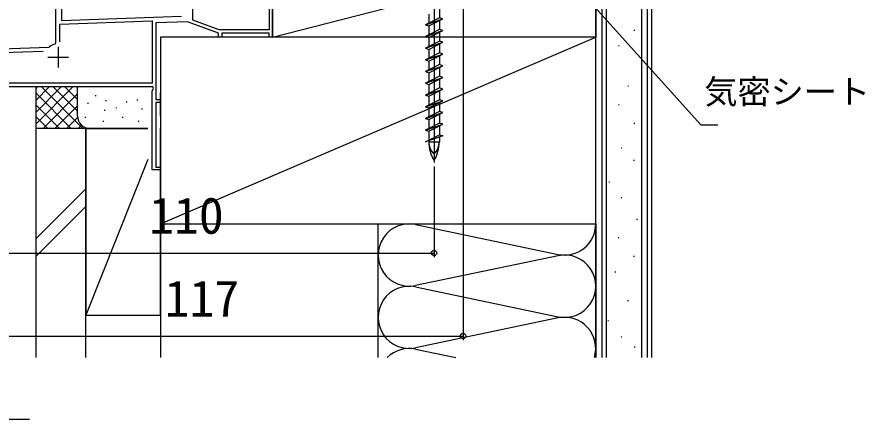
# Model space of a CAD drawing. Units: millimetres, scale not verified. Extents: x -525 to 525, y -783 to 778.
# Drawn here: x -101.6 to 103, y -98.8 to -1.9 of the extents above; entities that cross this region are included whole.
import ezdxf
from ezdxf.enums import TextEntityAlignment as Align

# ---------------------------------------------------------------- set-up
doc = ezdxf.new("R2010")
doc.units = ezdxf.units.MM
doc.header["$LTSCALE"] = 4
for name, color, linetype in [('0-2_YKK_11', 7, 'Continuous'), ('0-5_YKK_13', 4, 'Continuous'), ('0-6_YKK_D', 6, 'Continuous'), ('0-8_YSS_K', 3, 'Continuous')]:
    doc.layers.add(name, color=color, linetype=linetype)
doc.styles.add('ＭＳ ゴシック', font='')
doc.styles.get('ＭＳ ゴシック').set_extended_font_data('MS Gothic')

msp = doc.modelspace()

# ---------------------------------------------------------------- linework, layer by layer
at = {"layer": '0-2_YKK_11'}
for p, q in [((-91.703, -9.1), (-91.703, -14.1)), ((-94.203, -11.6), (-89.203, -11.6))]:
    msp.add_line(p, q, dxfattribs=at)
for points in [[(-40.003, 32.4), (-40.003, -6.8), (-40.803, -6.8), (-40.803, -5.8), (-52.203, -5.8), (-52.203, -6.8), (-53.003, -6.8), (-53.003, -5.8), (-60.444, -3.092), (-68.103, -3.359), (-68.103, -21.8), (-67.003, -21.8), (-67.003, -22.5), (-68.103, -22.5), (-68.103, -38.1), (-67.003, -38.1), (-67.003, -38.8), (-69.003, -38.8), (-69.003, -19.7), (-68.68, -19.14), (-68.876, -18.8)], [(-45.071, 14.823), (-40.803, 14.972), (-40.803, -5), (-52.862, -5), (-59.203, -2.692), (-59.203, 4.938), (-58.779, 5.432)], [(-92.434, -8.485), (-92.203, -8.193), (-92.203, 0.542), (-92.083, 0.725), (-92.083, 1.275), (-92.203, 1.458), (-92.203, 6.5)], [(-88.803, 6.5), (-88.803, 6), (-90.903, 3.9), (-90.903, -2.755), (-61.933, -1.743)], [(-68.876, -18.8), (-110.203, -18.8), (-110.203, -23.1), (-108.003, -23.1), (-108.003, -23.8), (-111.003, -23.8), (-111.003, -4)], [(-91.303, -7.9), (-91.303, -3.669), (-69.003, -2.89), (-69.003, -17.9), (-110.103, -17.9), (-110.103, -10.669), (-95.297, -10.152)], [(-109.953, -4.606), (-110.103, -4.866), (-110.103, -9.769), (-93.924, -9.204), (-93.743, -9.135)]]:
    msp.add_lwpolyline(points, dxfattribs=at)
msp.add_arc((-91.703, -11.6), 3.2, 103.21298, 129.61476, dxfattribs=at)
at = {"layer": '0-5_YKK_13'}
for p, q in [((-1.003, 40.156), (-1.003, -36.984)), ((0.272, 0.006), (0.272, -2.125)), ((-2.278, -1.269), (-2.278, -3.4)), ((-3.103, -3.812), (-2.278, -4.089)), ((-2.278, -4.089), (1.097, -2.402)), ((-2.278, -4.089), (-2.278, -6.22)), ((1.097, -2.402), (0.272, -2.125)), ((0.272, -2.814), (0.272, -4.945)), ((-2.278, -6.909), (1.097, -5.222)), ((1.097, -5.222), (0.272, -4.945)), ((0.272, -5.634), (0.272, -7.765)), ((-3.103, -6.632), (-2.278, -6.909)), ((-2.278, -6.909), (-2.278, -9.04)), ((-2.278, -9.729), (1.097, -8.042)), ((1.097, -8.042), (0.272, -7.765)), ((-3.103, -9.452), (-2.278, -9.729)), ((-2.278, -9.729), (-2.278, -11.86)), ((0.272, -8.454), (0.272, -10.585)), ((-3.103, -12.272), (-2.278, -12.549)), ((-2.278, -12.549), (1.097, -10.862)), ((1.097, -10.862), (0.272, -10.585)), ((0.272, -11.274), (0.272, -13.405)), ((-2.278, -12.549), (-2.278, -14.68)), ((-2.278, -15.369), (1.097, -13.682)), ((1.097, -13.682), (0.272, -13.405)), ((0.272, -14.094), (0.272, -16.225)), ((-3.103, -15.092), (-2.278, -15.369)), ((-2.278, -15.369), (-2.278, -17.5)), ((1.097, -16.502), (0.272, -16.225)), ((-3.103, -17.912), (-2.278, -18.189)), ((-2.278, -18.189), (1.097, -16.502)), ((-2.278, -18.189), (-2.278, -20.32)), ((0.272, -16.914), (0.272, -19.045)), ((-2.278, -21.009), (1.097, -19.322)), ((1.097, -19.322), (0.272, -19.045)), ((0.272, -19.734), (0.272, -21.865)), ((-3.103, -20.732), (-2.278, -21.009)), ((-2.278, -21.009), (-2.278, -23.14)), ((-2.278, -23.829), (1.097, -22.142)), ((1.097, -22.142), (0.272, -21.865)), ((-3.103, -23.552), (-2.278, -23.829)), ((-2.278, -23.829), (-2.278, -25.96)), ((0.272, -22.554), (0.272, -24.685)), ((-3.103, -26.372), (-2.278, -26.649)), ((-2.278, -26.649), (1.097, -24.962)), ((0.272, -25.374), (0.272, -27.505)), ((0.272, -27.505), (-3.103, -29.192)), ((-2.278, -26.649), (-2.278, -28.78)), ((-2.278, -29.469), (1.097, -27.782)), ((0.272, -28.194), (0.272, -30.325)), ((-3.103, -29.192), (-2.278, -29.469)), ((-3.103, -32.012), (0.272, -30.325)), ((1.097, -30.602), (-3.103, -32.012)), ((-2.278, -29.469), (-2.278, -31.6)), ((0.272, -30.325), (1.097, -30.602)), ((-2.278, -31.735), (-2.278, -32.012)), ((-2.278, -32.012), (0.272, -32.012)), ((0.272, -30.879), (0.272, -32.012))]:
    msp.add_line(p, q, dxfattribs=at)
for points in [[(0.272, -2.125), (-3.103, -3.812), (1.097, -2.402)], [(0.272, -4.945), (-3.103, -6.632), (1.097, -5.222)], [(0.272, -7.765), (-3.103, -9.452), (1.097, -8.042)], [(0.272, -10.585), (-3.103, -12.272), (1.097, -10.862)], [(0.272, -13.405), (-3.103, -15.092), (1.097, -13.682)], [(0.272, -16.225), (-3.103, -17.912), (1.097, -16.502)], [(0.272, -19.045), (-3.103, -20.732), (1.097, -19.322)], [(0.272, -21.865), (-3.103, -23.552), (1.097, -22.142)], [(-3.103, -29.192), (1.097, -27.782), (0.272, -27.505)]]:
    msp.add_lwpolyline(points, dxfattribs=at)
msp.add_lwpolyline([(0.272, -24.685), (-3.103, -26.372), (1.097, -24.962)], close=True, dxfattribs=at)
for centre, radius, start, end in [((6.301, -32.012), 8.579, 180, 211.63839), ((1.889, -32.012), 4.167, 180, 226.05098), ((-8.307, -32.012), 8.579, 328.36161, 360), ((-3.895, -32.012), 4.167, 313.94902, 360)]:
    msp.add_arc(centre, radius, start, end, dxfattribs=at)
at = {"layer": '0-6_YKK_D'}
for p, q in [((5.997, 33.5), (5.997, -79.8)), ((-1.003, -37.984), (-1.003, -59.8)), ((-111.003, -58.8), (-1.003, -58.8)), ((-111.003, -78.8), (5.997, -78.8))]:
    msp.add_line(p, q, dxfattribs=at)
for points in [[(6.997, 34.654), (8.703, 32.759), (63.367, -27.952), (67.417, -27.952)], [(-114.503, -78.8), (-109.094, -98.8), (-98.616, -98.8)]]:
    msp.add_lwpolyline(points, dxfattribs=at)
for centre in [(-1.003, -58.8), (5.997, -78.8)]:
    msp.add_circle(centre, 0.637, dxfattribs=at)
at = {"layer": '0-8_YSS_K'}
for p, q in [((-40.003, -6.8), (-40.003, 13.2)), ((-40.003, -6.8), (37.997, 13.2)), ((37.997, -83.978), (37.997, 13.2)), ((39.497, 13.2), (39.497, -83.978)), ((40.497, 13.2), (40.497, -83.978)), ((48.997, 13.2), (48.997, -83.978)), ((50.497, -83.978), (50.497, 13.2)), ((51.497, -83.978), (51.497, 13.2)), ((40.482, -2.13), (40.682, -2.13)), ((47.196, -5.114), (47.396, -5.114)), ((-67.003, -51.8), (37.997, -6.8)), ((-67.003, -6.8), (-67.003, -83.978)), ((37.997, -6.8), (-40.003, -6.8)), ((43.466, -8.844), (43.666, -8.844)), ((40.482, -14.066), (40.682, -14.066)), ((-97.003, -19.173), (-96.617, -18.787)), ((-97.003, -28.8), (-97.003, -18.8)), ((-97.003, -27.658), (-88.145, -18.8)), ((-97.003, -24.829), (-90.973, -18.8)), ((-97.003, -22.001), (-93.802, -18.8)), ((-97.003, -20.315), (-88.518, -28.8)), ((-95.689, -18.8), (-85.689, -28.8)), ((-92.861, -18.8), (-87.003, -24.658)), ((-90.032, -18.8), (-87.003, -21.829)), ((-87.204, -18.8), (-87.003, -19.001)), ((-87.003, -25.8), (-87.003, -18.8)), ((-67.003, -25.8), (-67.003, -20.153)), ((45.704, -18.542), (45.904, -18.542)), ((-95.317, -28.8), (-87.003, -20.486)), ((-82.677, -20.801), (-82.677, -21.001)), ((-80.168, -21.989), (-80.168, -22.189)), ((-75.161, -22.323), (-75.161, -22.523)), ((-72.654, -21.82), (-72.654, -22.02)), ((-97.003, -23.143), (-91.346, -28.8)), ((-92.488, -28.8), (-87.003, -23.315)), ((-84.508, -22.657), (-84.508, -22.857)), ((-80.502, -24.326), (-80.502, -24.526)), ((-77.709, -23.723), (-77.709, -23.923)), ((-71.489, -23.992), (-71.489, -24.192)), ((43.466, -23.018), (43.666, -23.018)), ((-97.003, -25.972), (-94.174, -28.8)), ((-89.66, -28.8), (-86.985, -26.125)), ((-85.175, -25.995), (-85.175, -26.195)), ((-76.162, -25.995), (-76.162, -26.195)), ((-86.831, -28.8), (-86.037, -28.005)), ((-80.836, -26.996), (-80.836, -27.196)), ((-72.32, -26.996), (-72.32, -27.196)), ((47.196, -27.494), (47.396, -27.494)), ((-84.003, -28.8), (-97.003, -28.8)), ((-97.003, -83.978), (-97.003, -28.8)), ((-85.003, -28.8), (-70.003, -28.8)), ((-85.003, -28.8), (-85.003, -73.8)), ((-70.003, -28.8), (-84.003, -28.8)), ((40.482, -30.478), (40.682, -30.478)), ((44.124, -33.462), (44.324, -33.462)), ((-70.003, -36.3), (-85.003, -73.8)), ((47.108, -36.446), (47.308, -36.446)), ((41.141, -41.668), (41.341, -41.668)), ((-85.003, -43.342), (-97.003, -55.342)), ((44.124, -45.397), (44.324, -45.397)), ((-97.003, -59.585), (-85.003, -47.585)), ((47.854, -50.619), (48.054, -50.619)), ((-14.503, -83.978), (-14.503, -51.8)), ((-5.471, -51.958), (28.965, -59.142)), ((37.997, -51.8), (37.997, -83.978)), ((43.378, -55.095), (43.578, -55.095)), ((28.965, -59.458), (-5.471, -66.642)), ((47.108, -59.571), (47.308, -59.571)), ((42.632, -63.301), (42.832, -63.301)), ((-5.471, -66.958), (28.965, -74.142)), ((45.692, -70.232), (45.892, -70.232)), ((28.965, -74.458), (-5.471, -81.642)), ((40.89, -75.034), (41.09, -75.034)), ((44.092, -79.035), (44.292, -79.035)), ((47.293, -81.436), (47.493, -81.436)), ((-5.471, -81.958), (4.212, -83.978))]:
    msp.add_line(p, q, dxfattribs=at)
for points in [[(-40.003, 13.2), (37.997, 13.2), (37.997, -6.8)], [(-85.003, -83.978), (-85.003, -28.8), (-97.003, -28.8)], [(-85.003, -73.8), (-67.003, -73.8), (-67.003, -28.8)]]:
    msp.add_lwpolyline(points, dxfattribs=at)
msp.add_lwpolyline([(37.997, -51.8), (37.997, -6.8), (-67.003, -6.8), (-67.003, -51.8)], close=True, dxfattribs=at)
for centre, radius, start, end in [((-84.003, -25.8), 3, 180, 270), ((-7.003, -59.3), 7.5, 78.21647, 281.78354), ((30.497, -51.8), 7.5, 258.21647, 0), ((30.497, -66.8), 7.5, 258.21647, 101.78354), ((-7.003, -74.3), 7.5, 78.21647, 281.78354), ((30.497, -81.8), 7.5, 343.11728, 101.78354), ((-7.003, -89.3), 7.5, 78.21647, 134.7987)]:
    msp.add_arc(centre, radius, start, end, dxfattribs=at)

# ---------------------------------------------------------------- texts
at = {"layer": '0-6_YKK_D', "style": 'ＭＳ ゴシック'}
for s, height, p in [('気密シート', 5.865, (64.18, -24.614)), ('110', 8.798, (-69.707, -56.8)), ('117', 8.798, (-65.969, -76.8))]:
    msp.add_text(s, height=height, dxfattribs=at).set_placement(p, align=Align.BOTTOM_LEFT)

doc.saveas('drawing.dxf')
